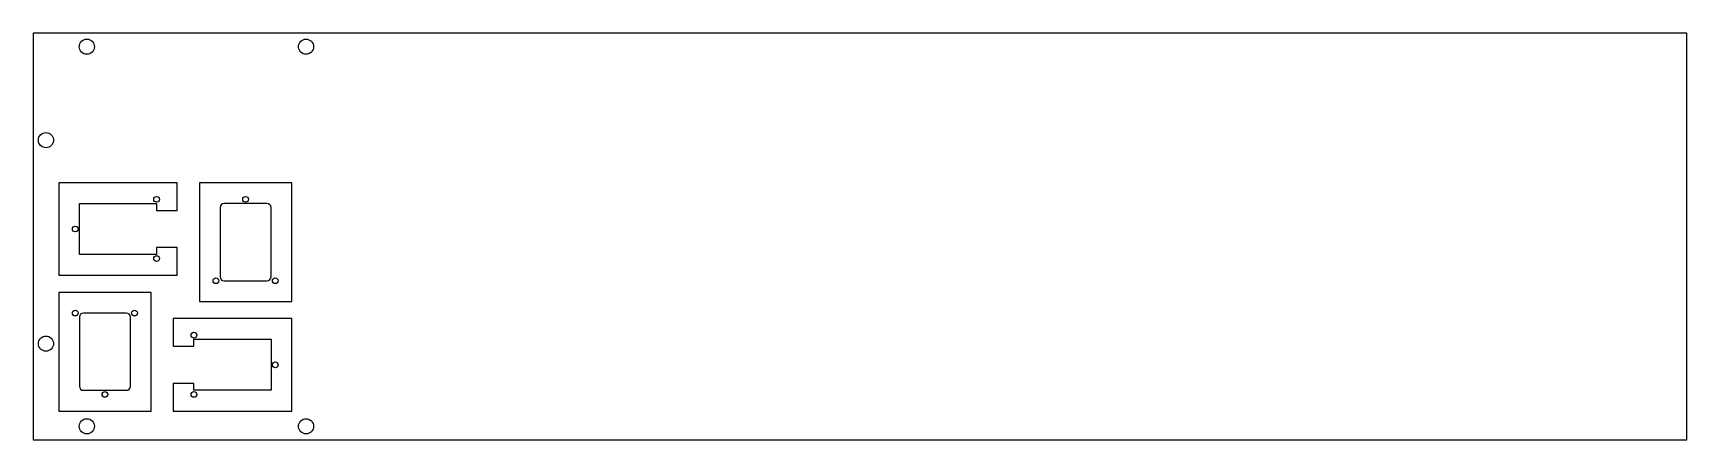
# Model space of a CAD drawing. Header units: millimetres. Extents: x 0 to 2400, y 0 to 590.
import ezdxf

# ---------------------------------------------------------------- set-up
doc = ezdxf.new("R2010")
doc.units = ezdxf.units.MM
doc.header["$MEASUREMENT"] = 0
doc.layers.add('Default', color=18, linetype='Continuous', true_color=0x000000)
doc.layers.add('HOLD DOWN', color=30, linetype='Continuous', true_color=0xff7f00)

msp = doc.modelspace()

# ---------------------------------------------------------------- linework, layer by layer
at = {"layer": 'Default'}
for points in [[(0, 0), (2400, 0), (2400, 590), (0, 590)], [(375.4, 372.9), (241.4, 372.9), (241.4, 200.9), (375.4, 200.9)], [(37.2, 41.9), (171.2, 41.9), (171.2, 213.9), (37.2, 213.9)]]:
    msp.add_lwpolyline(points, close=True, dxfattribs=at)
for points in [[(209.2, 332.9), (209.2, 372.9), (37.2, 372.9)], [(37.2, 372.9), (37.2, 238.9), (209.2, 238.9), (209.2, 278.9)], [(67.2, 342.9), (179.2, 342.9), (179.2, 332.9)], [(179.2, 278.9), (179.2, 268.9), (67.2, 268.9), (67.2, 342.9)], [(179.2, 332.9), (209.2, 332.9)], [(209.2, 278.9), (179.2, 278.9)], [(375.4, 41.9), (375.4, 175.9), (203.4, 175.9), (203.4, 135.9)], [(233.4, 135.9), (233.4, 145.9), (345.4, 145.9), (345.4, 71.9)], [(203.4, 135.9), (233.4, 135.9)], [(233.4, 81.9), (203.4, 81.9)], [(203.4, 81.9), (203.4, 41.9), (375.4, 41.9)], [(345.4, 71.9), (233.4, 71.9), (233.4, 81.9)]]:
    msp.add_lwpolyline(points, dxfattribs=at)
for centre in [(179.2, 348.9), (308.4, 348.9), (61.2, 305.9), (179.2, 262.9), (265.4, 230.9), (351.4, 230.9), (61.2, 183.9), (147.2, 183.9), (233.4, 151.9), (351.4, 108.9), (104.2, 65.9), (233.4, 65.9)]:
    msp.add_circle(centre, 4.15, dxfattribs=at)
for centre, start, end in [((277.4, 336.9), 90, 180), ((339.4, 336.9), 0, 90), ((277.4, 236.9), 180, 270), ((339.4, 236.9), 270, 0), ((73.2, 177.9), 90, 180), ((135.2, 177.9), 0, 90), ((73.2, 77.9), 180, 270), ((135.2, 77.9), 270, 0)]:
    msp.add_arc(centre, 6, start, end, dxfattribs=at)
for points in [[(271.4, 336.9), (271.4, 286.9), (271.4, 236.9)], [(339.4, 342.9), (308.4, 342.9), (277.4, 342.9)], [(345.4, 236.9), (345.4, 286.9), (345.4, 336.9)], [(277.4, 230.9), (308.4, 230.9), (339.4, 230.9)], [(67.2, 177.9), (67.2, 127.9), (67.2, 77.9)], [(135.2, 183.9), (104.2, 183.9), (73.2, 183.9)], [(141.2, 77.9), (141.2, 127.9), (141.2, 177.9)], [(73.2, 71.9), (104.2, 71.9), (135.2, 71.9)]]:
    msp.add_open_spline(points, degree=2, dxfattribs=at)
at = {"layer": 'HOLD DOWN'}
for centre in [(78, 570.3), (396.1, 570.3), (18.7, 434.8), (18.7, 139.6), (78, 19.7), (396.1, 19.7)]:
    msp.add_circle(centre, 11, dxfattribs=at)

doc.saveas('drawing.dxf')
